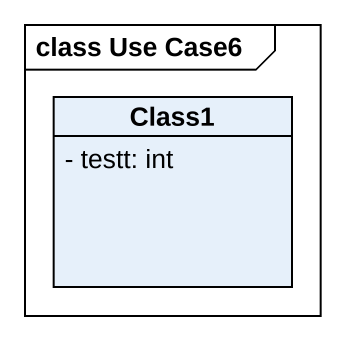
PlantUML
@startuml
mainframe class Use Case6
hide circle
hide empty members
skinparam classAttributeIconSize 0
class Class1 {
  - testt: int
}
@enduml
